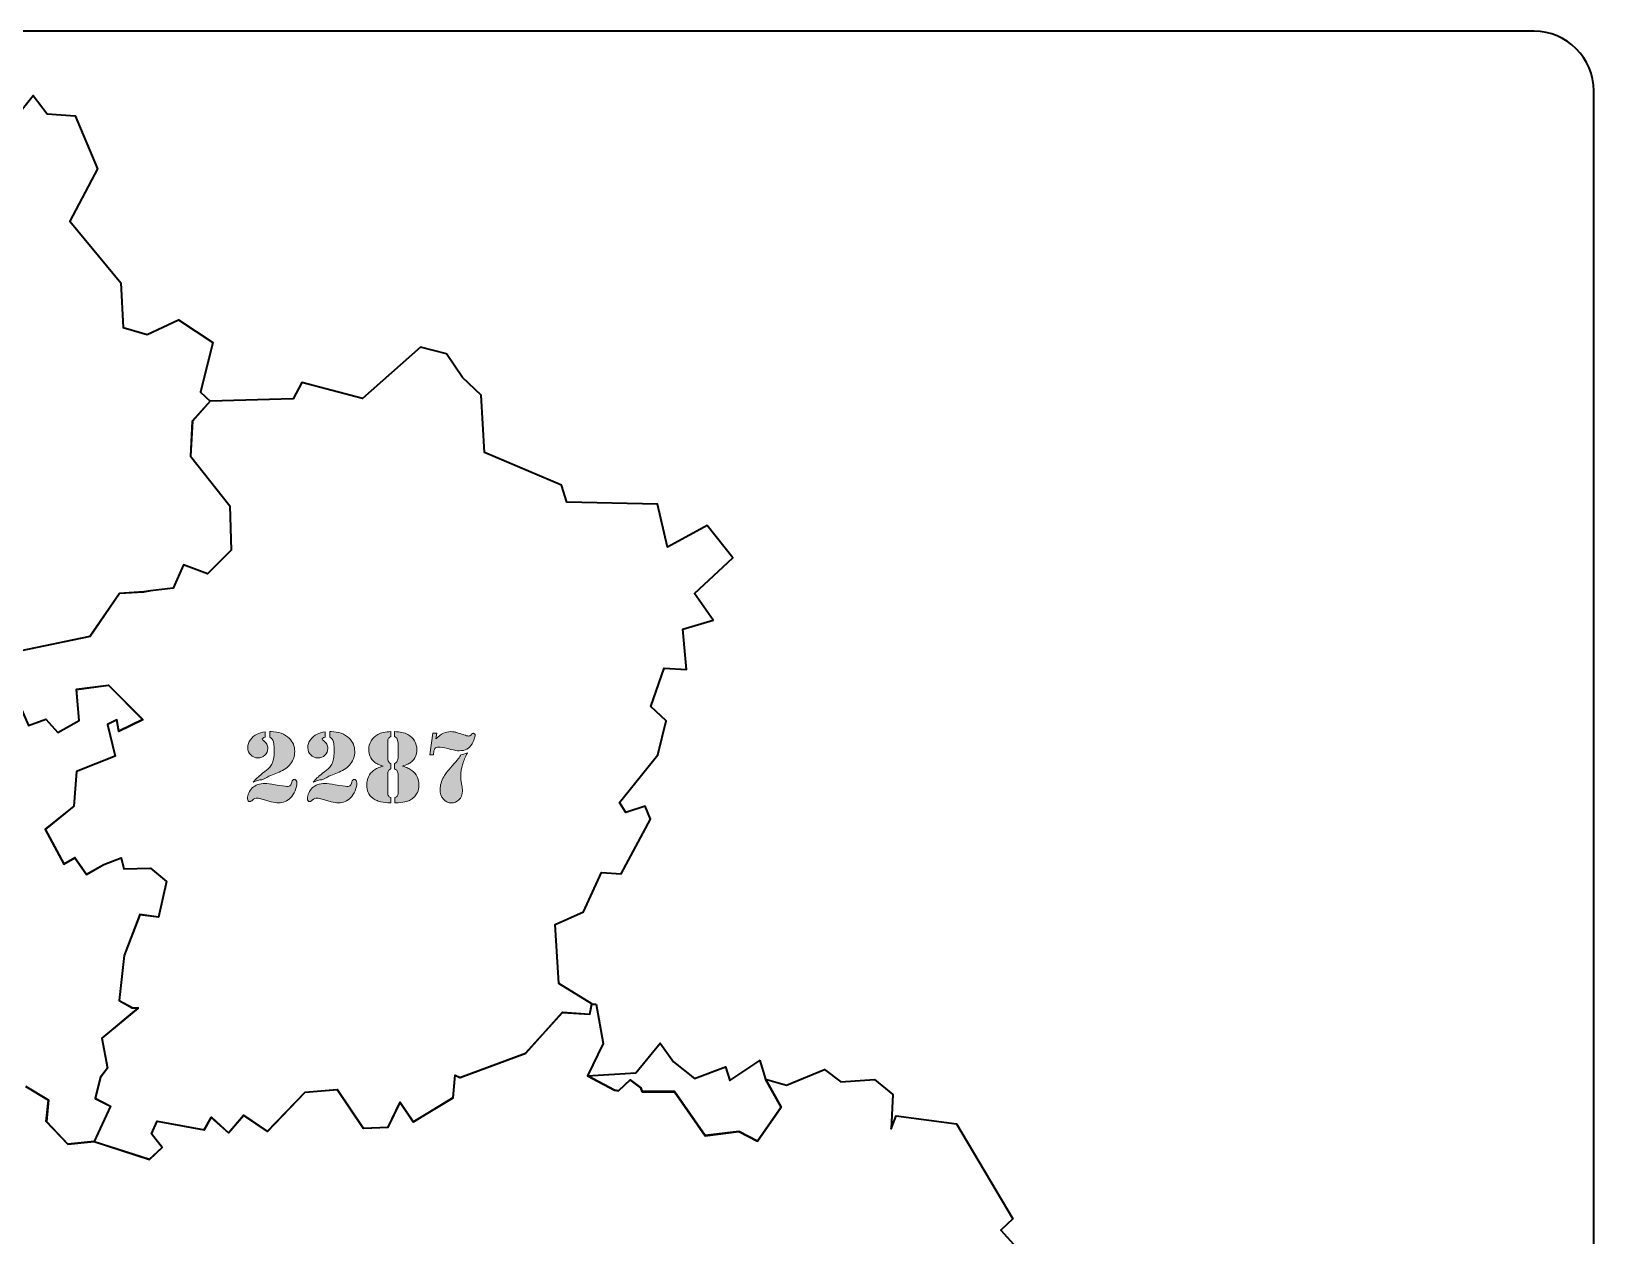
# Model space of a CAD drawing. Header units: inches. Extents: x 5 to 292, y -204 to -7.
# Drawn here: x 181.5 to 292.5, y -92.9 to -7.4 of the extents above; entities that cross this region are included whole.
import ezdxf

# ---------------------------------------------------------------- set-up
doc = ezdxf.new("R2010")
doc.units = ezdxf.units.IN
doc.header["$MEASUREMENT"] = 0
for name, color, linetype in [('Layer 4', 7, 'Continuous'), ('Legend', 7, 'Continuous'), ('MapBelgium', 7, 'Continuous')]:
    doc.layers.add(name, color=color, linetype=linetype)

# ---------------------------------------------------------------- blocks, each defined once
blk = doc.blocks.new('block 2')
at = {"layer": 'MapBelgium', "color": 250, "lineweight": 35, "true_color": 0x231f20}
for points in [[(180.34, -13.62), (181.67, -11.96), (182.67, -13.27), (184.66, -13.4), (186.24, -17.17), (184.28, -20.88), (187.9, -25.26), (188.06, -28.42), (189.76, -28.93), (192, -27.88), (194.43, -29.49), (193.54, -33.03), (194.24, -33.65), (194.24, -33.65), (192.98, -35.07), (192.85, -37.57), (195.64, -41.08), (195.73, -44.24), (194.05, -45.91), (192.35, -45.27), (191.61, -46.92), (190.01, -47.12), (190.01, -47.12), (189.52, -47.2), (189.52, -47.2), (187.81, -47.31), (185.71, -50.35), (180.7, -51.4)], [(181.34, -56.67), (182.57, -56.23), (183.42, -57.17), (184.94, -56.31), (184.74, -54.1), (187.03, -53.82), (189.45, -56.26), (187.75, -57.09), (187.62, -56.27), (186.96, -56.6), (187.5, -58.85), (184.76, -59.93), (184.56, -62.39), (182.52, -64.04), (183.85, -66.5), (184.63, -66.05), (185.45, -67.23), (186.69, -66.53), (186.69, -66.53), (187.92, -66.06), (187.92, -66.06), (188.11, -66.85), (190, -66.8), (191.14, -67.75), (190.58, -70.28), (189.24, -70.1), (188.14, -73), (187.77, -76.2), (188.69, -76.7), (188.69, -76.7), (189.12, -76.72), (189.12, -76.72), (186.55, -78.87), (186.96, -80.99), (186.96, -80.99), (186.45, -81.64), (186.45, -81.64), (186.08, -83.13), (187.17, -83.69), (186.01, -86.2), (186.01, -86.2), (184.14, -86.39), (182.6, -84.77), (182.75, -83.27), (181.16, -82.29)], [(221.65, -76.46), (222.14, -79.25), (221.03, -81.55), (221.03, -81.55), (222.94, -82.56), (222.94, -82.56), (223.23, -82.6), (223.23, -82.6), (224.06, -81.83), (224.82, -82.4), (224.82, -82.4), (224.91, -82.67), (224.91, -82.67), (227.21, -82.67), (229.38, -85.79), (231.77, -85.49), (233.08, -86.18), (234.77, -83.77), (233.66, -81.78), (233.66, -81.78), (235.16, -82.21), (237.84, -81.09), (239, -81.97), (241.39, -81.81), (242.69, -82.86), (242.57, -85.29), (242.94, -84.38), (247.22, -84.95), (251.21, -91.69), (250.36, -92.48), (251.26, -93.49)], [(181.16, -82.3), (182.75, -83.27), (182.61, -84.77), (184.14, -86.39), (186.01, -86.21), (186.01, -86.21), (189.92, -87.46), (190.84, -86.63), (190.07, -85.65), (190.47, -84.76), (193.82, -85.38), (194.32, -84.49), (195.53, -85.59), (196.6, -84.35), (198.29, -85.49), (200.97, -82.7), (203.26, -82.52), (205.11, -85.26), (206.88, -85.17), (207.72, -83.42), (208.65, -84.81), (211.48, -83.09), (211.63, -81.49), (211.63, -81.49), (211.97, -81.66), (211.97, -81.66), (216.63, -79.92), (219.25, -77.04), (221.18, -77.17), (221.32, -76.45), (221.32, -76.45), (221.65, -76.46)], [(227.12, -80.55), (228.63, -81.72), (230.82, -80.91), (231.12, -81.87), (233.25, -80.46), (233.66, -81.78), (233.66, -81.78), (234.77, -83.77), (233.08, -86.17), (231.77, -85.49), (229.38, -85.78), (227.21, -82.66), (224.91, -82.66), (224.91, -82.66), (224.82, -82.4), (224.82, -82.4), (224.06, -81.83), (223.23, -82.6), (223.23, -82.6), (222.94, -82.56), (222.94, -82.56), (221.03, -81.54), (221.03, -81.54), (224.45, -81.32), (226.18, -79.23), (227.12, -80.55), (227.12, -80.55)]]:
    blk.add_lwpolyline(points, dxfattribs=at)
blk.add_open_spline([(212.14, -31.98), (212.14, -31.98), (213.48, -33.24), (213.48, -33.24), (213.48, -33.24), (213.72, -37.31), (213.72, -37.31), (213.72, -37.31), (219.17, -39.62), (219.17, -39.62), (219.17, -39.62), (219.56, -40.83), (219.56, -40.83), (219.56, -40.83), (225.99, -40.97), (225.99, -40.97), (225.99, -40.97), (226.7, -44.03), (226.7, -44.03), (226.7, -44.03), (229.51, -42.49), (229.51, -42.49), (229.51, -42.49), (231.33, -44.77), (231.33, -44.77), (231.33, -44.77), (228.61, -47.3), (228.61, -47.3), (228.61, -47.3), (229.95, -49.21), (229.95, -49.21), (229.95, -49.21), (227.78, -49.84), (227.78, -49.84), (227.78, -49.84), (228.04, -52.71), (228.04, -52.71), (228.04, -52.71), (226.47, -52.6), (226.47, -52.6), (226.47, -52.6), (225.52, -55.32), (225.52, -55.32), (225.52, -55.32), (226.61, -56.34), (226.61, -56.34), (226.61, -56.34), (226.01, -58.76), (226.01, -58.76), (226.01, -58.76), (223.29, -62.15), (223.29, -62.15), (223.29, -62.15), (223.75, -62.86), (223.75, -62.86), (223.75, -62.86), (225.11, -62.4), (225.11, -62.4), (225.11, -62.4), (225.49, -63.32), (225.49, -63.32), (225.49, -63.32), (223.42, -67.21), (223.42, -67.21), (223.42, -67.21), (222.02, -67.1), (222.02, -67.1), (222.02, -67.1), (220.75, -69.89), (220.75, -69.89), (220.75, -69.89), (218.72, -70.8), (218.72, -70.8), (218.72, -70.8), (218.99, -74.99), (218.99, -74.99), (218.99, -74.99), (221.33, -76.44), (221.33, -76.44), (221.33, -76.44), (221.33, -76.44), (221.33, -76.44), (221.33, -76.44), (221.19, -77.17), (221.19, -77.17), (221.19, -77.17), (219.26, -77.03), (219.26, -77.03), (219.26, -77.03), (216.64, -79.92), (216.64, -79.92), (216.64, -79.92), (211.98, -81.66), (211.98, -81.66), (211.98, -81.66), (211.98, -81.66), (211.98, -81.66), (211.98, -81.66), (211.64, -81.49), (211.64, -81.49), (211.64, -81.49), (211.64, -81.49), (211.64, -81.49), (211.64, -81.49), (211.49, -83.08), (211.49, -83.08), (211.49, -83.08), (208.66, -84.81), (208.66, -84.81), (208.66, -84.81), (207.72, -83.41), (207.72, -83.41), (207.72, -83.41), (206.88, -85.17), (206.88, -85.17), (206.88, -85.17), (205.12, -85.26), (205.12, -85.26), (205.12, -85.26), (203.27, -82.51), (203.27, -82.51), (203.27, -82.51), (200.98, -82.69), (200.98, -82.69), (200.98, -82.69), (198.3, -85.49), (198.3, -85.49), (198.3, -85.49), (196.61, -84.34), (196.61, -84.34), (196.61, -84.34), (195.53, -85.58), (195.53, -85.58), (195.53, -85.58), (194.33, -84.48), (194.33, -84.48), (194.33, -84.48), (193.83, -85.37), (193.83, -85.37), (193.83, -85.37), (190.47, -84.76), (190.47, -84.76), (190.47, -84.76), (190.07, -85.65), (190.07, -85.65), (190.07, -85.65), (190.84, -86.63), (190.84, -86.63), (190.84, -86.63), (189.92, -87.47), (189.92, -87.47), (189.92, -87.47), (186.01, -86.21), (186.01, -86.21), (186.01, -86.21), (186.01, -86.21), (186.01, -86.21), (186.01, -86.21), (187.17, -83.7), (187.17, -83.7), (187.17, -83.7), (186.08, -83.14), (186.08, -83.14), (186.08, -83.14), (186.45, -81.65), (186.45, -81.65), (186.45, -81.65), (186.45, -81.65), (186.45, -81.65), (186.45, -81.65), (186.96, -81), (186.96, -81), (186.96, -81), (186.96, -81), (186.96, -81), (186.96, -81), (186.55, -78.87), (186.55, -78.87), (186.55, -78.87), (189.12, -76.73), (189.12, -76.73), (189.12, -76.73), (189.12, -76.73), (189.12, -76.73), (189.12, -76.73), (188.69, -76.71), (188.69, -76.71), (188.69, -76.71), (188.69, -76.71), (188.69, -76.71), (188.69, -76.71), (187.77, -76.2), (187.77, -76.2), (187.77, -76.2), (188.14, -73.01), (188.14, -73.01), (188.14, -73.01), (189.24, -70.11), (189.24, -70.11), (189.24, -70.11), (190.58, -70.29), (190.58, -70.29), (190.58, -70.29), (191.14, -67.75), (191.14, -67.75), (191.14, -67.75), (190, -66.81), (190, -66.81), (190, -66.81), (188.11, -66.86), (188.11, -66.86), (188.11, -66.86), (187.92, -66.07), (187.92, -66.07), (187.92, -66.07), (187.92, -66.07), (187.92, -66.07), (187.92, -66.07), (186.69, -66.54), (186.69, -66.54), (186.69, -66.54), (186.69, -66.54), (186.69, -66.54), (186.69, -66.54), (185.45, -67.24), (185.45, -67.24), (185.45, -67.24), (184.63, -66.06), (184.63, -66.06), (184.63, -66.06), (183.85, -66.51), (183.85, -66.51), (183.85, -66.51), (182.52, -64.05), (182.52, -64.05), (182.52, -64.05), (184.56, -62.39), (184.56, -62.39), (184.56, -62.39), (184.76, -59.94), (184.76, -59.94), (184.76, -59.94), (187.5, -58.85), (187.5, -58.85), (187.5, -58.85), (186.96, -56.61), (186.96, -56.61), (186.96, -56.61), (187.62, -56.28), (187.62, -56.28), (187.62, -56.28), (187.75, -57.1), (187.75, -57.1), (187.75, -57.1), (189.45, -56.27), (189.45, -56.27), (189.45, -56.27), (187.03, -53.82), (187.03, -53.82), (187.03, -53.82), (184.74, -54.11), (184.74, -54.11), (184.74, -54.11), (184.94, -56.32), (184.94, -56.32), (184.94, -56.32), (183.42, -57.18), (183.42, -57.18), (183.42, -57.18), (182.57, -56.23), (182.57, -56.23), (182.57, -56.23), (181.34, -56.67), (181.34, -56.67), (181.34, -56.67), (180.54, -54.82), (180.54, -54.82), (180.54, -54.82), (178.81, -55.26), (178.81, -55.26), (178.81, -55.26), (178.81, -55.26), (178.81, -55.26), (178.81, -55.26), (180.55, -53.08), (180.55, -53.08), (180.55, -53.08), (180.7, -51.4), (180.7, -51.4), (180.7, -51.4), (185.7, -50.35), (185.7, -50.35), (185.7, -50.35), (187.8, -47.31), (187.8, -47.31), (187.8, -47.31), (189.51, -47.21), (189.51, -47.21), (189.51, -47.21), (189.51, -47.21), (189.51, -47.21), (189.51, -47.21), (190, -47.12), (190, -47.12), (190, -47.12), (190, -47.12), (190, -47.12), (190, -47.12), (191.6, -46.92), (191.6, -46.92), (191.6, -46.92), (192.34, -45.27), (192.34, -45.27), (192.34, -45.27), (194.04, -45.91), (194.04, -45.91), (194.04, -45.91), (195.72, -44.24), (195.72, -44.24), (195.72, -44.24), (195.63, -41.08), (195.63, -41.08), (195.63, -41.08), (192.84, -37.57), (192.84, -37.57), (192.84, -37.57), (192.97, -35.07), (192.97, -35.07), (192.97, -35.07), (194.23, -33.66), (194.23, -33.66), (194.23, -33.66), (194.23, -33.66), (194.23, -33.66), (194.23, -33.66), (200.14, -33.5), (200.14, -33.5), (200.14, -33.5), (200.74, -32.33), (200.74, -32.33), (200.74, -32.33), (205.04, -33.48), (205.04, -33.48), (205.04, -33.48), (209.17, -29.83), (209.17, -29.83), (209.17, -29.83), (211.01, -30.31), (211.01, -30.31), (211.01, -30.31), (212.14, -31.98), (212.14, -31.98)], degree=3, knots=[0, 0, 0, 0, 1, 1, 1, 2, 2, 2, 3, 3, 3, 4, 4, 4, 5, 5, 5, 6, 6, 6, 7, 7, 7, 8, 8, 8, 9, 9, 9, 10, 10, 10, 11, 11, 11, 12, 12, 12, 13, 13, 13, 14, 14, 14, 15, 15, 15, 16, 16, 16, 17, 17, 17, 18, 18, 18, 19, 19, 19, 20, 20, 20, 21, 21, 21, 22, 22, 22, 23, 23, 23, 24, 24, 24, 25, 25, 25, 26, 26, 26, 27, 27, 27, 28, 28, 28, 29, 29, 29, 30, 30, 30, 31, 31, 31, 32, 32, 32, 33, 33, 33, 34, 34, 34, 35, 35, 35, 36, 36, 36, 37, 37, 37, 38, 38, 38, 39, 39, 39, 40, 40, 40, 41, 41, 41, 42, 42, 42, 43, 43, 43, 44, 44, 44, 45, 45, 45, 46, 46, 46, 47, 47, 47, 48, 48, 48, 49, 49, 49, 50, 50, 50, 51, 51, 51, 52, 52, 52, 53, 53, 53, 54, 54, 54, 55, 55, 55, 56, 56, 56, 57, 57, 57, 58, 58, 58, 59, 59, 59, 60, 60, 60, 61, 61, 61, 62, 62, 62, 63, 63, 63, 64, 64, 64, 65, 65, 65, 66, 66, 66, 67, 67, 67, 68, 68, 68, 69, 69, 69, 70, 70, 70, 71, 71, 71, 72, 72, 72, 73, 73, 73, 74, 74, 74, 75, 75, 75, 76, 76, 76, 77, 77, 77, 78, 78, 78, 79, 79, 79, 80, 80, 80, 81, 81, 81, 82, 82, 82, 83, 83, 83, 84, 84, 84, 85, 85, 85, 86, 86, 86, 87, 87, 87, 88, 88, 88, 89, 89, 89, 90, 90, 90, 91, 91, 91, 92, 92, 92, 93, 93, 93, 94, 94, 94, 95, 95, 95, 96, 96, 96, 97, 97, 97, 98, 98, 98, 99, 99, 99, 100, 100, 100, 101, 101, 101, 102, 102, 102, 103, 103, 103, 104, 104, 104, 105, 105, 105, 106, 106, 106, 107, 107, 107, 108, 108, 108, 109, 109, 109, 110, 110, 110, 111, 111, 111, 112, 112, 112, 113, 113, 113, 114, 114, 114, 115, 115, 115, 116, 116, 116, 117, 117, 117, 117], dxfattribs=at)
blk = doc.blocks.new('block 12')
at = {"layer": 'Legend', "true_color": 0xffffff}
h = blk.add_hatch(color=7, dxfattribs=at)
h.dxf.hatch_style = 2
edge = h.paths.add_edge_path()
edge.add_spline(control_points=[(200.21, -60.5), (200.26, -60.5), (200.31, -60.52), (200.34, -60.57), (200.38, -60.61), (200.39, -60.67), (200.39, -60.75), (200.39, -60.92), (200.35, -61.1), (200.26, -61.31), (200.17, -61.51), (200.07, -61.68), (199.94, -61.81), (199.84, -61.91), (199.71, -62), (199.55, -62.07), (199.39, -62.14), (199.25, -62.17), (199.11, -62.17), (198.94, -62.17), (198.76, -62.14), (198.57, -62.09), (198.57, -62.09), (198.09, -61.95), (198.09, -61.95), (197.82, -61.87), (197.65, -61.83), (197.57, -61.83), (197.47, -61.83), (197.35, -61.88), (197.24, -61.98), (197.16, -62.04), (197.1, -62.08), (197.07, -62.08), (197.01, -62.08), (196.97, -62.06), (196.94, -62.02), (196.91, -61.99), (196.89, -61.93), (196.89, -61.87), (196.89, -61.74), (196.92, -61.6), (196.98, -61.47), (197.04, -61.33), (197.12, -61.22), (197.23, -61.11), (197.45, -60.9), (197.75, -60.79), (198.13, -60.79), (198.3, -60.79), (198.54, -60.82), (198.84, -60.88), (199.27, -60.96), (199.56, -61), (199.69, -61), (199.81, -61), (199.89, -60.97), (199.95, -60.91), (199.97, -60.89), (199.98, -60.87), (199.99, -60.84), (200, -60.81), (200.02, -60.76), (200.03, -60.69), (200.06, -60.57), (200.12, -60.51), (200.21, -60.5)], knot_values=[0, 0, 0, 0, 1, 1, 1, 2, 2, 2, 3, 3, 3, 4, 4, 4, 5, 5, 5, 6, 6, 6, 7, 7, 7, 8, 8, 8, 9, 9, 9, 10, 10, 10, 11, 11, 11, 12, 12, 12, 13, 13, 13, 14, 14, 14, 15, 15, 15, 16, 16, 16, 17, 17, 17, 18, 18, 18, 19, 19, 19, 20, 20, 20, 21, 21, 21, 22, 22, 22, 22], degree=3, periodic=1)
edge = h.paths.add_edge_path()
edge.add_spline(control_points=[(198.15, -57.12), (198.15, -57.12), (198.15, -57.5), (198.15, -57.5), (198.08, -57.52), (198.03, -57.54), (197.99, -57.57), (197.94, -57.59), (197.92, -57.62), (197.93, -57.65), (197.93, -57.68), (197.96, -57.71), (198.02, -57.75), (198.13, -57.83), (198.21, -57.91), (198.26, -58), (198.31, -58.08), (198.33, -58.19), (198.33, -58.31), (198.33, -58.49), (198.26, -58.65), (198.12, -58.78), (197.98, -58.92), (197.82, -58.98), (197.63, -58.98), (197.43, -58.98), (197.26, -58.91), (197.12, -58.77), (196.98, -58.63), (196.91, -58.46), (196.91, -58.25), (196.91, -58.05), (196.97, -57.86), (197.09, -57.69), (197.21, -57.52), (197.37, -57.39), (197.58, -57.29), (197.71, -57.22), (197.9, -57.17), (198.15, -57.12)], knot_values=[0, 0, 0, 0, 1, 1, 1, 2, 2, 2, 3, 3, 3, 4, 4, 4, 5, 5, 5, 6, 6, 6, 7, 7, 7, 8, 8, 8, 9, 9, 9, 10, 10, 10, 11, 11, 11, 12, 12, 12, 13, 13, 13, 13], degree=3, periodic=1)
edge = h.paths.add_edge_path()
edge.add_spline(control_points=[(198.47, -57.5), (198.47, -57.5), (198.47, -57.11), (198.47, -57.11), (198.47, -57.11), (198.57, -57.11), (198.57, -57.11), (198.82, -57.11), (199.06, -57.15), (199.28, -57.23), (199.51, -57.32), (199.7, -57.43), (199.85, -57.58), (200.11, -57.83), (200.24, -58.14), (200.24, -58.52), (200.24, -58.85), (200.14, -59.13), (199.95, -59.39), (199.76, -59.64), (199.49, -59.84), (199.13, -59.98), (199.13, -59.98), (198.66, -60.17), (198.66, -60.17), (198.52, -60.22), (198.33, -60.32), (198.08, -60.46), (198.08, -60.46), (197.97, -60.52), (197.97, -60.52), (197.87, -60.52), (197.78, -60.53), (197.69, -60.56), (197.6, -60.58), (197.47, -60.63), (197.3, -60.7), (197.39, -60.59), (197.48, -60.49), (197.57, -60.4), (197.65, -60.32), (197.79, -60.21), (197.96, -60.07), (198.19, -59.89), (198.34, -59.77), (198.42, -59.69), (198.5, -59.61), (198.57, -59.52), (198.62, -59.41), (198.68, -59.31), (198.72, -59.18), (198.74, -59.04), (198.77, -58.9), (198.78, -58.71), (198.78, -58.5), (198.78, -58.11), (198.75, -57.85), (198.68, -57.71), (198.65, -57.66), (198.62, -57.62), (198.59, -57.59), (198.56, -57.56), (198.52, -57.53), (198.47, -57.5)], knot_values=[0, 0, 0, 0, 1, 1, 1, 2, 2, 2, 3, 3, 3, 4, 4, 4, 5, 5, 5, 6, 6, 6, 7, 7, 7, 8, 8, 8, 9, 9, 9, 10, 10, 10, 11, 11, 11, 12, 12, 12, 13, 13, 13, 14, 14, 14, 15, 15, 15, 16, 16, 16, 17, 17, 17, 18, 18, 18, 19, 19, 19, 20, 20, 20, 21, 21, 21, 21], degree=3, periodic=1)
h = blk.add_hatch(color=7, dxfattribs=at)
h.dxf.hatch_style = 2
edge = h.paths.add_edge_path()
edge.add_spline(control_points=[(204.47, -60.5), (204.52, -60.5), (204.56, -60.52), (204.6, -60.57), (204.63, -60.61), (204.65, -60.67), (204.65, -60.75), (204.65, -60.92), (204.61, -61.1), (204.52, -61.31), (204.43, -61.51), (204.33, -61.68), (204.2, -61.81), (204.1, -61.91), (203.96, -62), (203.81, -62.07), (203.65, -62.14), (203.5, -62.17), (203.36, -62.17), (203.19, -62.17), (203.02, -62.14), (202.83, -62.09), (202.83, -62.09), (202.35, -61.95), (202.35, -61.95), (202.08, -61.87), (201.91, -61.83), (201.83, -61.83), (201.72, -61.83), (201.61, -61.88), (201.49, -61.98), (201.42, -62.04), (201.36, -62.08), (201.32, -62.08), (201.27, -62.08), (201.22, -62.06), (201.19, -62.02), (201.16, -61.99), (201.15, -61.93), (201.15, -61.87), (201.15, -61.74), (201.18, -61.6), (201.24, -61.47), (201.3, -61.33), (201.38, -61.22), (201.49, -61.11), (201.7, -60.9), (202, -60.79), (202.38, -60.79), (202.56, -60.79), (202.8, -60.82), (203.1, -60.88), (203.53, -60.96), (203.82, -61), (203.95, -61), (204.06, -61), (204.15, -60.97), (204.21, -60.91), (204.22, -60.89), (204.24, -60.87), (204.25, -60.84), (204.26, -60.81), (204.28, -60.76), (204.29, -60.69), (204.32, -60.57), (204.38, -60.51), (204.47, -60.5)], knot_values=[0, 0, 0, 0, 1, 1, 1, 2, 2, 2, 3, 3, 3, 4, 4, 4, 5, 5, 5, 6, 6, 6, 7, 7, 7, 8, 8, 8, 9, 9, 9, 10, 10, 10, 11, 11, 11, 12, 12, 12, 13, 13, 13, 14, 14, 14, 15, 15, 15, 16, 16, 16, 17, 17, 17, 18, 18, 18, 19, 19, 19, 20, 20, 20, 21, 21, 21, 22, 22, 22, 22], degree=3, periodic=1)
edge = h.paths.add_edge_path()
edge.add_spline(control_points=[(202.41, -57.12), (202.41, -57.12), (202.41, -57.5), (202.41, -57.5), (202.34, -57.52), (202.29, -57.54), (202.24, -57.57), (202.2, -57.59), (202.18, -57.62), (202.18, -57.65), (202.19, -57.68), (202.22, -57.71), (202.28, -57.75), (202.39, -57.83), (202.47, -57.91), (202.52, -58), (202.56, -58.08), (202.59, -58.19), (202.59, -58.31), (202.59, -58.49), (202.52, -58.65), (202.38, -58.78), (202.24, -58.92), (202.08, -58.98), (201.89, -58.98), (201.69, -58.98), (201.51, -58.91), (201.38, -58.77), (201.24, -58.63), (201.17, -58.46), (201.17, -58.25), (201.17, -58.05), (201.23, -57.86), (201.35, -57.69), (201.47, -57.52), (201.63, -57.39), (201.84, -57.29), (201.97, -57.22), (202.16, -57.17), (202.41, -57.12)], knot_values=[0, 0, 0, 0, 1, 1, 1, 2, 2, 2, 3, 3, 3, 4, 4, 4, 5, 5, 5, 6, 6, 6, 7, 7, 7, 8, 8, 8, 9, 9, 9, 10, 10, 10, 11, 11, 11, 12, 12, 12, 13, 13, 13, 13], degree=3, periodic=1)
edge = h.paths.add_edge_path()
edge.add_spline(control_points=[(202.73, -57.5), (202.73, -57.5), (202.73, -57.11), (202.73, -57.11), (202.73, -57.11), (202.82, -57.11), (202.82, -57.11), (203.07, -57.11), (203.31, -57.15), (203.54, -57.23), (203.77, -57.32), (203.96, -57.43), (204.11, -57.58), (204.37, -57.83), (204.5, -58.14), (204.5, -58.52), (204.5, -58.85), (204.4, -59.13), (204.21, -59.39), (204.02, -59.64), (203.74, -59.84), (203.39, -59.98), (203.39, -59.98), (202.92, -60.17), (202.92, -60.17), (202.78, -60.22), (202.59, -60.32), (202.34, -60.46), (202.34, -60.46), (202.23, -60.52), (202.23, -60.52), (202.13, -60.52), (202.04, -60.53), (201.95, -60.56), (201.86, -60.58), (201.73, -60.63), (201.56, -60.7), (201.65, -60.59), (201.74, -60.49), (201.82, -60.4), (201.91, -60.32), (202.04, -60.21), (202.22, -60.07), (202.45, -59.89), (202.6, -59.77), (202.68, -59.69), (202.76, -59.61), (202.82, -59.52), (202.88, -59.41), (202.93, -59.31), (202.97, -59.18), (203, -59.04), (203.02, -58.9), (203.04, -58.71), (203.04, -58.5), (203.04, -58.11), (203, -57.85), (202.94, -57.71), (202.91, -57.66), (202.88, -57.62), (202.85, -57.59), (202.82, -57.56), (202.78, -57.53), (202.73, -57.5)], knot_values=[0, 0, 0, 0, 1, 1, 1, 2, 2, 2, 3, 3, 3, 4, 4, 4, 5, 5, 5, 6, 6, 6, 7, 7, 7, 8, 8, 8, 9, 9, 9, 10, 10, 10, 11, 11, 11, 12, 12, 12, 13, 13, 13, 14, 14, 14, 15, 15, 15, 16, 16, 16, 17, 17, 17, 18, 18, 18, 19, 19, 19, 20, 20, 20, 21, 21, 21, 21], degree=3, periodic=1)
h = blk.add_hatch(color=7, dxfattribs=at)
h.dxf.hatch_style = 2
edge = h.paths.add_edge_path()
edge.add_spline(control_points=[(207.07, -57.46), (206.97, -57.51), (206.91, -57.57), (206.88, -57.63), (206.85, -57.69), (206.84, -57.8), (206.84, -57.96), (206.84, -57.96), (206.84, -58.96), (206.84, -58.96), (206.84, -59.04), (206.85, -59.12), (206.88, -59.19), (206.9, -59.24), (206.93, -59.28), (206.95, -59.3), (206.98, -59.33), (207.02, -59.35), (207.07, -59.37), (207.07, -59.37), (207.07, -59.75), (207.07, -59.75), (206.99, -59.79), (206.93, -59.83), (206.89, -59.9), (206.85, -59.96), (206.84, -60.04), (206.84, -60.15), (206.84, -60.15), (206.84, -61.39), (206.84, -61.39), (206.84, -61.49), (206.85, -61.57), (206.88, -61.64), (206.9, -61.68), (206.92, -61.72), (206.95, -61.74), (206.98, -61.76), (207.02, -61.78), (207.07, -61.79), (207.07, -61.79), (207.07, -62.17), (207.07, -62.17), (207.07, -62.17), (207, -62.17), (207, -62.17), (206.79, -62.17), (206.57, -62.14), (206.35, -62.09), (206.21, -62.06), (206.1, -62.02), (206.01, -61.98), (205.92, -61.94), (205.84, -61.89), (205.76, -61.82), (205.48, -61.59), (205.35, -61.29), (205.35, -60.9), (205.35, -60.69), (205.39, -60.49), (205.48, -60.31), (205.56, -60.13), (205.68, -59.98), (205.84, -59.87), (205.93, -59.8), (206.03, -59.74), (206.12, -59.7), (206.22, -59.66), (206.36, -59.61), (206.52, -59.56), (206.36, -59.51), (206.23, -59.46), (206.14, -59.42), (206.04, -59.37), (205.95, -59.32), (205.87, -59.25), (205.62, -59.04), (205.49, -58.75), (205.49, -58.4), (205.49, -58.16), (205.55, -57.95), (205.66, -57.76), (205.78, -57.57), (205.94, -57.42), (206.14, -57.31), (206.37, -57.19), (206.68, -57.13), (207.07, -57.11), (207.07, -57.11), (207.07, -57.46), (207.07, -57.46)], knot_values=[0, 0, 0, 0, 1, 1, 1, 2, 2, 2, 3, 3, 3, 4, 4, 4, 5, 5, 5, 6, 6, 6, 7, 7, 7, 8, 8, 8, 9, 9, 9, 10, 10, 10, 11, 11, 11, 12, 12, 12, 13, 13, 13, 14, 14, 14, 15, 15, 15, 16, 16, 16, 17, 17, 17, 18, 18, 18, 19, 19, 19, 20, 20, 20, 21, 21, 21, 22, 22, 22, 23, 23, 23, 24, 24, 24, 25, 25, 25, 26, 26, 26, 27, 27, 27, 28, 28, 28, 29, 29, 29, 30, 30, 30, 30], degree=3, periodic=1)
edge = h.paths.add_edge_path()
edge.add_spline(control_points=[(207.32, -57.46), (207.32, -57.46), (207.32, -57.11), (207.32, -57.11), (207.72, -57.13), (208.03, -57.19), (208.26, -57.31), (208.46, -57.42), (208.62, -57.57), (208.74, -57.76), (208.85, -57.95), (208.91, -58.16), (208.91, -58.4), (208.91, -58.75), (208.79, -59.04), (208.53, -59.25), (208.45, -59.32), (208.36, -59.37), (208.27, -59.42), (208.17, -59.46), (208.04, -59.51), (207.88, -59.56), (208.05, -59.61), (208.18, -59.66), (208.28, -59.7), (208.37, -59.74), (208.47, -59.8), (208.56, -59.87), (208.72, -59.98), (208.84, -60.13), (208.92, -60.31), (209.01, -60.49), (209.05, -60.69), (209.05, -60.9), (209.05, -61.29), (208.92, -61.59), (208.64, -61.82), (208.56, -61.89), (208.48, -61.95), (208.39, -61.99), (208.3, -62.03), (208.19, -62.06), (208.05, -62.09), (207.86, -62.13), (207.65, -62.16), (207.4, -62.17), (207.4, -62.17), (207.35, -62.17), (207.35, -62.17), (207.35, -62.17), (207.35, -61.79), (207.35, -61.79), (207.4, -61.78), (207.44, -61.76), (207.47, -61.74), (207.5, -61.72), (207.52, -61.68), (207.54, -61.64), (207.57, -61.57), (207.58, -61.49), (207.58, -61.39), (207.58, -61.39), (207.58, -60.15), (207.58, -60.15), (207.58, -60.13), (207.58, -60.09), (207.56, -60.04), (207.54, -59.98), (207.53, -59.94), (207.52, -59.91), (207.5, -59.87), (207.47, -59.84), (207.45, -59.82), (207.42, -59.8), (207.38, -59.78), (207.32, -59.75), (207.32, -59.75), (207.32, -59.37), (207.32, -59.37), (207.38, -59.35), (207.42, -59.33), (207.45, -59.3), (207.48, -59.27), (207.5, -59.24), (207.52, -59.19), (207.53, -59.17), (207.54, -59.12), (207.56, -59.06), (207.58, -59), (207.58, -58.97), (207.58, -58.96), (207.58, -58.96), (207.58, -57.96), (207.58, -57.96), (207.58, -57.94), (207.58, -57.89), (207.56, -57.83), (207.56, -57.83), (207.52, -57.63), (207.52, -57.63), (207.5, -57.57), (207.43, -57.52), (207.32, -57.46)], knot_values=[0, 0, 0, 0, 1, 1, 1, 2, 2, 2, 3, 3, 3, 4, 4, 4, 5, 5, 5, 6, 6, 6, 7, 7, 7, 8, 8, 8, 9, 9, 9, 10, 10, 10, 11, 11, 11, 12, 12, 12, 13, 13, 13, 14, 14, 14, 15, 15, 15, 16, 16, 16, 17, 17, 17, 18, 18, 18, 19, 19, 19, 20, 20, 20, 21, 21, 21, 22, 22, 22, 23, 23, 23, 24, 24, 24, 25, 25, 25, 26, 26, 26, 27, 27, 27, 28, 28, 28, 29, 29, 29, 30, 30, 30, 31, 31, 31, 32, 32, 32, 33, 33, 33, 34, 34, 34, 34], degree=3, periodic=1)
h = blk.add_hatch(color=7, dxfattribs=at)
h.dxf.hatch_style = 2
edge = h.paths.add_edge_path()
edge.add_spline(control_points=[(209.82, -58.75), (209.82, -58.75), (210.05, -57.21), (210.05, -57.21), (210.05, -57.21), (210.32, -57.21), (210.32, -57.21), (210.32, -57.21), (210.26, -57.63), (210.26, -57.63), (210.45, -57.44), (210.63, -57.31), (210.79, -57.23), (210.96, -57.15), (211.13, -57.11), (211.32, -57.11), (211.41, -57.11), (211.49, -57.12), (211.56, -57.13), (211.62, -57.14), (211.72, -57.17), (211.85, -57.21), (212.05, -57.27), (212.18, -57.31), (212.25, -57.34), (212.39, -57.39), (212.51, -57.42), (212.6, -57.43), (212.65, -57.43), (212.71, -57.4), (212.76, -57.34), (212.76, -57.34), (212.8, -57.29), (212.8, -57.29), (212.84, -57.24), (212.88, -57.22), (212.92, -57.22), (212.95, -57.22), (212.98, -57.24), (213.01, -57.26), (213.04, -57.29), (213.05, -57.32), (213.05, -57.36), (213.05, -57.43), (213.03, -57.52), (212.98, -57.64), (212.94, -57.76), (212.89, -57.87), (212.83, -57.97), (212.73, -58.15), (212.61, -58.27), (212.46, -58.35), (212.32, -58.43), (212.14, -58.47), (211.92, -58.47), (211.83, -58.47), (211.75, -58.46), (211.68, -58.45), (211.62, -58.44), (211.42, -58.39), (211.11, -58.32), (210.8, -58.25), (210.59, -58.21), (210.45, -58.21), (210.33, -58.21), (210.24, -58.25), (210.19, -58.32), (210.13, -58.4), (210.1, -58.51), (210.1, -58.67), (210.1, -58.67), (210.1, -58.75), (210.1, -58.75), (210.1, -58.75), (209.82, -58.75), (209.82, -58.75)], knot_values=[0, 0, 0, 0, 1, 1, 1, 2, 2, 2, 3, 3, 3, 4, 4, 4, 5, 5, 5, 6, 6, 6, 7, 7, 7, 8, 8, 8, 9, 9, 9, 10, 10, 10, 11, 11, 11, 12, 12, 12, 13, 13, 13, 14, 14, 14, 15, 15, 15, 16, 16, 16, 17, 17, 17, 18, 18, 18, 19, 19, 19, 20, 20, 20, 21, 21, 21, 22, 22, 22, 23, 23, 23, 24, 24, 24, 25, 25, 25, 25], degree=3, periodic=1)
edge = h.paths.add_edge_path()
edge.add_spline(control_points=[(212.5, -58.62), (212.34, -58.93), (212.23, -59.19), (212.17, -59.4), (212.07, -59.72), (212.02, -60), (212.02, -60.25), (212.02, -60.35), (212.03, -60.45), (212.04, -60.54), (212.04, -60.54), (212.11, -60.94), (212.11, -60.94), (212.13, -61.06), (212.15, -61.19), (212.15, -61.31), (212.15, -61.59), (212.06, -61.8), (211.89, -61.96), (211.74, -62.1), (211.56, -62.17), (211.36, -62.17), (211.13, -62.17), (210.94, -62.08), (210.79, -61.9), (210.64, -61.72), (210.56, -61.49), (210.56, -61.21), (210.56, -60.92), (210.65, -60.62), (210.82, -60.31), (210.87, -60.21), (210.94, -60.11), (211.02, -60.01), (211.1, -59.9), (211.24, -59.75), (211.42, -59.54), (211.61, -59.32), (211.76, -59.15), (211.84, -59.04), (211.93, -58.93), (211.99, -58.83), (212.03, -58.75), (212.17, -58.74), (212.32, -58.69), (212.5, -58.62)], knot_values=[0, 0, 0, 0, 1, 1, 1, 2, 2, 2, 3, 3, 3, 4, 4, 4, 5, 5, 5, 6, 6, 6, 7, 7, 7, 8, 8, 8, 9, 9, 9, 10, 10, 10, 11, 11, 11, 12, 12, 12, 13, 13, 13, 14, 14, 14, 15, 15, 15, 15], degree=3, periodic=1)
at = {"layer": 'Legend', "lineweight": 0}
for points, knots in [([(198.15, -57.12), (198.15, -57.12), (198.15, -57.5), (198.15, -57.5), (198.08, -57.52), (198.03, -57.54), (197.99, -57.57), (197.94, -57.59), (197.92, -57.62), (197.93, -57.65), (197.93, -57.68), (197.96, -57.71), (198.02, -57.75), (198.13, -57.83), (198.21, -57.91), (198.26, -58), (198.31, -58.08), (198.33, -58.19), (198.33, -58.31), (198.33, -58.49), (198.26, -58.65), (198.12, -58.78), (197.98, -58.92), (197.82, -58.98), (197.63, -58.98), (197.43, -58.98), (197.26, -58.91), (197.12, -58.77), (196.98, -58.63), (196.91, -58.46), (196.91, -58.25), (196.91, -58.05), (196.97, -57.86), (197.09, -57.69), (197.21, -57.52), (197.37, -57.39), (197.58, -57.29), (197.71, -57.22), (197.9, -57.17), (198.15, -57.12)], [0, 0, 0, 0, 1, 1, 1, 2, 2, 2, 3, 3, 3, 4, 4, 4, 5, 5, 5, 6, 6, 6, 7, 7, 7, 8, 8, 8, 9, 9, 9, 10, 10, 10, 11, 11, 11, 12, 12, 12, 13, 13, 13, 13]), ([(198.47, -57.5), (198.47, -57.5), (198.47, -57.11), (198.47, -57.11), (198.47, -57.11), (198.57, -57.11), (198.57, -57.11), (198.82, -57.11), (199.06, -57.15), (199.28, -57.23), (199.51, -57.32), (199.7, -57.43), (199.85, -57.58), (200.11, -57.83), (200.24, -58.14), (200.24, -58.52), (200.24, -58.85), (200.14, -59.13), (199.95, -59.39), (199.76, -59.64), (199.49, -59.84), (199.13, -59.98), (199.13, -59.98), (198.66, -60.17), (198.66, -60.17), (198.52, -60.22), (198.33, -60.32), (198.08, -60.46), (198.08, -60.46), (197.97, -60.52), (197.97, -60.52), (197.87, -60.52), (197.78, -60.53), (197.69, -60.56), (197.6, -60.58), (197.47, -60.63), (197.3, -60.7), (197.39, -60.59), (197.48, -60.49), (197.57, -60.4), (197.65, -60.32), (197.79, -60.21), (197.96, -60.07), (198.19, -59.89), (198.34, -59.77), (198.42, -59.69), (198.5, -59.61), (198.57, -59.52), (198.62, -59.41), (198.68, -59.31), (198.72, -59.18), (198.74, -59.04), (198.77, -58.9), (198.78, -58.71), (198.78, -58.5), (198.78, -58.11), (198.75, -57.85), (198.68, -57.71), (198.65, -57.66), (198.62, -57.62), (198.59, -57.59), (198.56, -57.56), (198.52, -57.53), (198.47, -57.5)], [0, 0, 0, 0, 1, 1, 1, 2, 2, 2, 3, 3, 3, 4, 4, 4, 5, 5, 5, 6, 6, 6, 7, 7, 7, 8, 8, 8, 9, 9, 9, 10, 10, 10, 11, 11, 11, 12, 12, 12, 13, 13, 13, 14, 14, 14, 15, 15, 15, 16, 16, 16, 17, 17, 17, 18, 18, 18, 19, 19, 19, 20, 20, 20, 21, 21, 21, 21]), ([(202.41, -57.12), (202.41, -57.12), (202.41, -57.5), (202.41, -57.5), (202.34, -57.52), (202.29, -57.54), (202.24, -57.57), (202.2, -57.59), (202.18, -57.62), (202.18, -57.65), (202.19, -57.68), (202.22, -57.71), (202.28, -57.75), (202.39, -57.83), (202.47, -57.91), (202.52, -58), (202.56, -58.08), (202.59, -58.19), (202.59, -58.31), (202.59, -58.49), (202.52, -58.65), (202.38, -58.78), (202.24, -58.92), (202.08, -58.98), (201.89, -58.98), (201.69, -58.98), (201.51, -58.91), (201.38, -58.77), (201.24, -58.63), (201.17, -58.46), (201.17, -58.25), (201.17, -58.05), (201.23, -57.86), (201.35, -57.69), (201.47, -57.52), (201.63, -57.39), (201.84, -57.29), (201.97, -57.22), (202.16, -57.17), (202.41, -57.12)], [0, 0, 0, 0, 1, 1, 1, 2, 2, 2, 3, 3, 3, 4, 4, 4, 5, 5, 5, 6, 6, 6, 7, 7, 7, 8, 8, 8, 9, 9, 9, 10, 10, 10, 11, 11, 11, 12, 12, 12, 13, 13, 13, 13]), ([(202.73, -57.5), (202.73, -57.5), (202.73, -57.11), (202.73, -57.11), (202.73, -57.11), (202.82, -57.11), (202.82, -57.11), (203.07, -57.11), (203.31, -57.15), (203.54, -57.23), (203.77, -57.32), (203.96, -57.43), (204.11, -57.58), (204.37, -57.83), (204.5, -58.14), (204.5, -58.52), (204.5, -58.85), (204.4, -59.13), (204.21, -59.39), (204.02, -59.64), (203.74, -59.84), (203.39, -59.98), (203.39, -59.98), (202.92, -60.17), (202.92, -60.17), (202.78, -60.22), (202.59, -60.32), (202.34, -60.46), (202.34, -60.46), (202.23, -60.52), (202.23, -60.52), (202.13, -60.52), (202.04, -60.53), (201.95, -60.56), (201.86, -60.58), (201.73, -60.63), (201.56, -60.7), (201.65, -60.59), (201.74, -60.49), (201.82, -60.4), (201.91, -60.32), (202.04, -60.21), (202.22, -60.07), (202.45, -59.89), (202.6, -59.77), (202.68, -59.69), (202.76, -59.61), (202.82, -59.52), (202.88, -59.41), (202.93, -59.31), (202.97, -59.18), (203, -59.04), (203.02, -58.9), (203.04, -58.71), (203.04, -58.5), (203.04, -58.11), (203, -57.85), (202.94, -57.71), (202.91, -57.66), (202.88, -57.62), (202.85, -57.59), (202.82, -57.56), (202.78, -57.53), (202.73, -57.5)], [0, 0, 0, 0, 1, 1, 1, 2, 2, 2, 3, 3, 3, 4, 4, 4, 5, 5, 5, 6, 6, 6, 7, 7, 7, 8, 8, 8, 9, 9, 9, 10, 10, 10, 11, 11, 11, 12, 12, 12, 13, 13, 13, 14, 14, 14, 15, 15, 15, 16, 16, 16, 17, 17, 17, 18, 18, 18, 19, 19, 19, 20, 20, 20, 21, 21, 21, 21]), ([(207.07, -57.46), (206.97, -57.51), (206.91, -57.57), (206.88, -57.63), (206.85, -57.69), (206.84, -57.8), (206.84, -57.96), (206.84, -57.96), (206.84, -58.96), (206.84, -58.96), (206.84, -59.04), (206.85, -59.12), (206.88, -59.19), (206.9, -59.24), (206.93, -59.28), (206.95, -59.3), (206.98, -59.33), (207.02, -59.35), (207.07, -59.37), (207.07, -59.37), (207.07, -59.75), (207.07, -59.75), (206.99, -59.79), (206.93, -59.83), (206.89, -59.9), (206.85, -59.96), (206.84, -60.04), (206.84, -60.15), (206.84, -60.15), (206.84, -61.39), (206.84, -61.39), (206.84, -61.49), (206.85, -61.57), (206.88, -61.64), (206.9, -61.68), (206.92, -61.72), (206.95, -61.74), (206.98, -61.76), (207.02, -61.78), (207.07, -61.79), (207.07, -61.79), (207.07, -62.17), (207.07, -62.17), (207.07, -62.17), (207, -62.17), (207, -62.17), (206.79, -62.17), (206.57, -62.14), (206.35, -62.09), (206.21, -62.06), (206.1, -62.02), (206.01, -61.98), (205.92, -61.94), (205.84, -61.89), (205.76, -61.82), (205.48, -61.59), (205.35, -61.29), (205.35, -60.9), (205.35, -60.69), (205.39, -60.49), (205.48, -60.31), (205.56, -60.13), (205.68, -59.98), (205.84, -59.87), (205.93, -59.8), (206.03, -59.74), (206.12, -59.7), (206.22, -59.66), (206.36, -59.61), (206.52, -59.56), (206.36, -59.51), (206.23, -59.46), (206.14, -59.42), (206.04, -59.37), (205.95, -59.32), (205.87, -59.25), (205.62, -59.04), (205.49, -58.75), (205.49, -58.4), (205.49, -58.16), (205.55, -57.95), (205.66, -57.76), (205.78, -57.57), (205.94, -57.42), (206.14, -57.31), (206.37, -57.19), (206.68, -57.13), (207.07, -57.11), (207.07, -57.11), (207.07, -57.46), (207.07, -57.46)], [0, 0, 0, 0, 1, 1, 1, 2, 2, 2, 3, 3, 3, 4, 4, 4, 5, 5, 5, 6, 6, 6, 7, 7, 7, 8, 8, 8, 9, 9, 9, 10, 10, 10, 11, 11, 11, 12, 12, 12, 13, 13, 13, 14, 14, 14, 15, 15, 15, 16, 16, 16, 17, 17, 17, 18, 18, 18, 19, 19, 19, 20, 20, 20, 21, 21, 21, 22, 22, 22, 23, 23, 23, 24, 24, 24, 25, 25, 25, 26, 26, 26, 27, 27, 27, 28, 28, 28, 29, 29, 29, 30, 30, 30, 30]), ([(207.32, -57.46), (207.32, -57.46), (207.32, -57.11), (207.32, -57.11), (207.72, -57.13), (208.03, -57.19), (208.26, -57.31), (208.46, -57.42), (208.62, -57.57), (208.74, -57.76), (208.85, -57.95), (208.91, -58.16), (208.91, -58.4), (208.91, -58.75), (208.79, -59.04), (208.53, -59.25), (208.45, -59.32), (208.36, -59.37), (208.27, -59.42), (208.17, -59.46), (208.04, -59.51), (207.88, -59.56), (208.05, -59.61), (208.18, -59.66), (208.28, -59.7), (208.37, -59.74), (208.47, -59.8), (208.56, -59.87), (208.72, -59.98), (208.84, -60.13), (208.92, -60.31), (209.01, -60.49), (209.05, -60.69), (209.05, -60.9), (209.05, -61.29), (208.92, -61.59), (208.64, -61.82), (208.56, -61.89), (208.48, -61.95), (208.39, -61.99), (208.3, -62.03), (208.19, -62.06), (208.05, -62.09), (207.86, -62.13), (207.65, -62.16), (207.4, -62.17), (207.4, -62.17), (207.35, -62.17), (207.35, -62.17), (207.35, -62.17), (207.35, -61.79), (207.35, -61.79), (207.4, -61.78), (207.44, -61.76), (207.47, -61.74), (207.5, -61.72), (207.52, -61.68), (207.54, -61.64), (207.57, -61.57), (207.58, -61.49), (207.58, -61.39), (207.58, -61.39), (207.58, -60.15), (207.58, -60.15), (207.58, -60.13), (207.58, -60.09), (207.56, -60.04), (207.54, -59.98), (207.53, -59.94), (207.52, -59.91), (207.5, -59.87), (207.47, -59.84), (207.45, -59.82), (207.42, -59.8), (207.38, -59.78), (207.32, -59.75), (207.32, -59.75), (207.32, -59.37), (207.32, -59.37), (207.38, -59.35), (207.42, -59.33), (207.45, -59.3), (207.48, -59.27), (207.5, -59.24), (207.52, -59.19), (207.53, -59.17), (207.54, -59.12), (207.56, -59.06), (207.58, -59), (207.58, -58.97), (207.58, -58.96), (207.58, -58.96), (207.58, -57.96), (207.58, -57.96), (207.58, -57.94), (207.58, -57.89), (207.56, -57.83), (207.56, -57.83), (207.52, -57.63), (207.52, -57.63), (207.5, -57.57), (207.43, -57.52), (207.32, -57.46)], [0, 0, 0, 0, 1, 1, 1, 2, 2, 2, 3, 3, 3, 4, 4, 4, 5, 5, 5, 6, 6, 6, 7, 7, 7, 8, 8, 8, 9, 9, 9, 10, 10, 10, 11, 11, 11, 12, 12, 12, 13, 13, 13, 14, 14, 14, 15, 15, 15, 16, 16, 16, 17, 17, 17, 18, 18, 18, 19, 19, 19, 20, 20, 20, 21, 21, 21, 22, 22, 22, 23, 23, 23, 24, 24, 24, 25, 25, 25, 26, 26, 26, 27, 27, 27, 28, 28, 28, 29, 29, 29, 30, 30, 30, 31, 31, 31, 32, 32, 32, 33, 33, 33, 34, 34, 34, 34]), ([(209.82, -58.75), (209.82, -58.75), (210.05, -57.21), (210.05, -57.21), (210.05, -57.21), (210.32, -57.21), (210.32, -57.21), (210.32, -57.21), (210.26, -57.63), (210.26, -57.63), (210.45, -57.44), (210.63, -57.31), (210.79, -57.23), (210.96, -57.15), (211.13, -57.11), (211.32, -57.11), (211.41, -57.11), (211.49, -57.12), (211.56, -57.13), (211.62, -57.14), (211.72, -57.17), (211.85, -57.21), (212.05, -57.27), (212.18, -57.31), (212.25, -57.34), (212.39, -57.39), (212.51, -57.42), (212.6, -57.43), (212.65, -57.43), (212.71, -57.4), (212.76, -57.34), (212.76, -57.34), (212.8, -57.29), (212.8, -57.29), (212.84, -57.24), (212.88, -57.22), (212.92, -57.22), (212.95, -57.22), (212.98, -57.24), (213.01, -57.26), (213.04, -57.29), (213.05, -57.32), (213.05, -57.36), (213.05, -57.43), (213.03, -57.52), (212.98, -57.64), (212.94, -57.76), (212.89, -57.87), (212.83, -57.97), (212.73, -58.15), (212.61, -58.27), (212.46, -58.35), (212.32, -58.43), (212.14, -58.47), (211.92, -58.47), (211.83, -58.47), (211.75, -58.46), (211.68, -58.45), (211.62, -58.44), (211.42, -58.39), (211.11, -58.32), (210.8, -58.25), (210.59, -58.21), (210.45, -58.21), (210.33, -58.21), (210.24, -58.25), (210.19, -58.32), (210.13, -58.4), (210.1, -58.51), (210.1, -58.67), (210.1, -58.67), (210.1, -58.75), (210.1, -58.75), (210.1, -58.75), (209.82, -58.75), (209.82, -58.75)], [0, 0, 0, 0, 1, 1, 1, 2, 2, 2, 3, 3, 3, 4, 4, 4, 5, 5, 5, 6, 6, 6, 7, 7, 7, 8, 8, 8, 9, 9, 9, 10, 10, 10, 11, 11, 11, 12, 12, 12, 13, 13, 13, 14, 14, 14, 15, 15, 15, 16, 16, 16, 17, 17, 17, 18, 18, 18, 19, 19, 19, 20, 20, 20, 21, 21, 21, 22, 22, 22, 23, 23, 23, 24, 24, 24, 25, 25, 25, 25]), ([(212.5, -58.62), (212.34, -58.93), (212.23, -59.19), (212.17, -59.4), (212.07, -59.72), (212.02, -60), (212.02, -60.25), (212.02, -60.35), (212.03, -60.45), (212.04, -60.54), (212.04, -60.54), (212.11, -60.94), (212.11, -60.94), (212.13, -61.06), (212.15, -61.19), (212.15, -61.31), (212.15, -61.59), (212.06, -61.8), (211.89, -61.96), (211.74, -62.1), (211.56, -62.17), (211.36, -62.17), (211.13, -62.17), (210.94, -62.08), (210.79, -61.9), (210.64, -61.72), (210.56, -61.49), (210.56, -61.21), (210.56, -60.92), (210.65, -60.62), (210.82, -60.31), (210.87, -60.21), (210.94, -60.11), (211.02, -60.01), (211.1, -59.9), (211.24, -59.75), (211.42, -59.54), (211.61, -59.32), (211.76, -59.15), (211.84, -59.04), (211.93, -58.93), (211.99, -58.83), (212.03, -58.75), (212.17, -58.74), (212.32, -58.69), (212.5, -58.62)], [0, 0, 0, 0, 1, 1, 1, 2, 2, 2, 3, 3, 3, 4, 4, 4, 5, 5, 5, 6, 6, 6, 7, 7, 7, 8, 8, 8, 9, 9, 9, 10, 10, 10, 11, 11, 11, 12, 12, 12, 13, 13, 13, 14, 14, 14, 15, 15, 15, 15]), ([(200.21, -60.5), (200.26, -60.5), (200.31, -60.52), (200.34, -60.57), (200.38, -60.61), (200.39, -60.67), (200.39, -60.75), (200.39, -60.92), (200.35, -61.1), (200.26, -61.31), (200.17, -61.51), (200.07, -61.68), (199.94, -61.81), (199.84, -61.91), (199.71, -62), (199.55, -62.07), (199.39, -62.14), (199.25, -62.17), (199.11, -62.17), (198.94, -62.17), (198.76, -62.14), (198.57, -62.09), (198.57, -62.09), (198.09, -61.95), (198.09, -61.95), (197.82, -61.87), (197.65, -61.83), (197.57, -61.83), (197.47, -61.83), (197.35, -61.88), (197.24, -61.98), (197.16, -62.04), (197.1, -62.08), (197.07, -62.08), (197.01, -62.08), (196.97, -62.06), (196.94, -62.02), (196.91, -61.99), (196.89, -61.93), (196.89, -61.87), (196.89, -61.74), (196.92, -61.6), (196.98, -61.47), (197.04, -61.33), (197.12, -61.22), (197.23, -61.11), (197.45, -60.9), (197.75, -60.79), (198.13, -60.79), (198.3, -60.79), (198.54, -60.82), (198.84, -60.88), (199.27, -60.96), (199.56, -61), (199.69, -61), (199.81, -61), (199.89, -60.97), (199.95, -60.91), (199.97, -60.89), (199.98, -60.87), (199.99, -60.84), (200, -60.81), (200.02, -60.76), (200.03, -60.69), (200.06, -60.57), (200.12, -60.51), (200.21, -60.5)], [0, 0, 0, 0, 1, 1, 1, 2, 2, 2, 3, 3, 3, 4, 4, 4, 5, 5, 5, 6, 6, 6, 7, 7, 7, 8, 8, 8, 9, 9, 9, 10, 10, 10, 11, 11, 11, 12, 12, 12, 13, 13, 13, 14, 14, 14, 15, 15, 15, 16, 16, 16, 17, 17, 17, 18, 18, 18, 19, 19, 19, 20, 20, 20, 21, 21, 21, 22, 22, 22, 22]), ([(204.47, -60.5), (204.52, -60.5), (204.56, -60.52), (204.6, -60.57), (204.63, -60.61), (204.65, -60.67), (204.65, -60.75), (204.65, -60.92), (204.61, -61.1), (204.52, -61.31), (204.43, -61.51), (204.33, -61.68), (204.2, -61.81), (204.1, -61.91), (203.96, -62), (203.81, -62.07), (203.65, -62.14), (203.5, -62.17), (203.36, -62.17), (203.19, -62.17), (203.02, -62.14), (202.83, -62.09), (202.83, -62.09), (202.35, -61.95), (202.35, -61.95), (202.08, -61.87), (201.91, -61.83), (201.83, -61.83), (201.72, -61.83), (201.61, -61.88), (201.49, -61.98), (201.42, -62.04), (201.36, -62.08), (201.32, -62.08), (201.27, -62.08), (201.22, -62.06), (201.19, -62.02), (201.16, -61.99), (201.15, -61.93), (201.15, -61.87), (201.15, -61.74), (201.18, -61.6), (201.24, -61.47), (201.3, -61.33), (201.38, -61.22), (201.49, -61.11), (201.7, -60.9), (202, -60.79), (202.38, -60.79), (202.56, -60.79), (202.8, -60.82), (203.1, -60.88), (203.53, -60.96), (203.82, -61), (203.95, -61), (204.06, -61), (204.15, -60.97), (204.21, -60.91), (204.22, -60.89), (204.24, -60.87), (204.25, -60.84), (204.26, -60.81), (204.28, -60.76), (204.29, -60.69), (204.32, -60.57), (204.38, -60.51), (204.47, -60.5)], [0, 0, 0, 0, 1, 1, 1, 2, 2, 2, 3, 3, 3, 4, 4, 4, 5, 5, 5, 6, 6, 6, 7, 7, 7, 8, 8, 8, 9, 9, 9, 10, 10, 10, 11, 11, 11, 12, 12, 12, 13, 13, 13, 14, 14, 14, 15, 15, 15, 16, 16, 16, 17, 17, 17, 18, 18, 18, 19, 19, 19, 20, 20, 20, 21, 21, 21, 22, 22, 22, 22])]:
    blk.add_open_spline(points, degree=3, knots=knots, dxfattribs=at)

msp = doc.modelspace()

# ---------------------------------------------------------------- linework, layer by layer
at = {"layer": 'Layer 4', "color": 250, "lineweight": 35, "true_color": 0x231f20}
msp.add_open_spline([(288.22, -203.91), (288.22, -203.91), (8.82, -203.91), (8.82, -203.91), (6.49, -203.91), (4.59, -202), (4.59, -199.67), (4.59, -199.67), (4.59, -11.64), (4.59, -11.64), (4.59, -9.31), (6.49, -7.41), (8.82, -7.41), (8.82, -7.41), (288.22, -7.41), (288.22, -7.41), (290.55, -7.41), (292.45, -9.31), (292.45, -11.64), (292.45, -11.64), (292.45, -199.67), (292.45, -199.67), (292.45, -202), (290.55, -203.91), (288.22, -203.91)], degree=3, knots=[0, 0, 0, 0, 1, 1, 1, 2, 2, 2, 3, 3, 3, 4, 4, 4, 5, 5, 5, 6, 6, 6, 7, 7, 7, 8, 8, 8, 8], dxfattribs=at)

# ---------------------------------------------------------------- block references
at = {"layer": 'Legend'}
msp.add_blockref('block 12', (0, 0), dxfattribs=at)
at = {"layer": 'MapBelgium'}
msp.add_blockref('block 2', (0, 0), dxfattribs=at)

doc.saveas('drawing.dxf')
